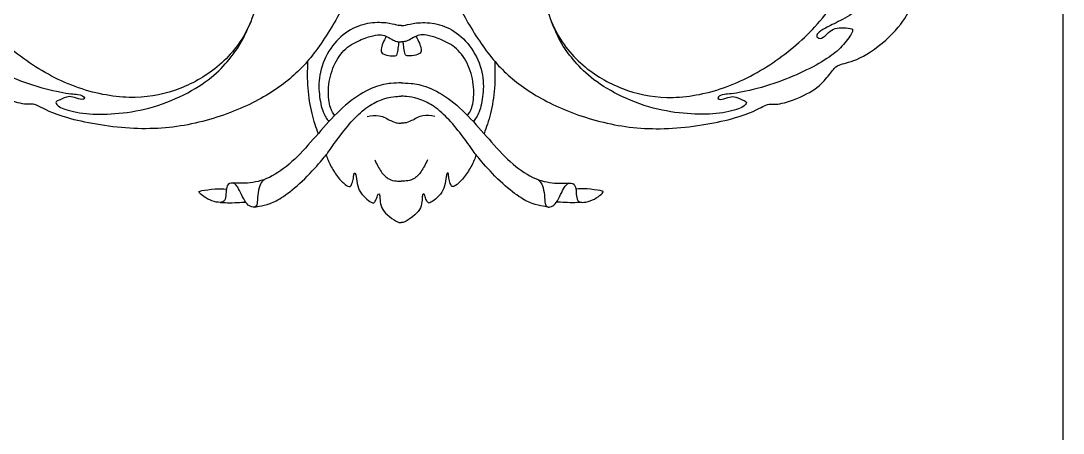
# Model space of a CAD drawing. Extents: x 0 to 176, y -12 to 176.
# Drawn here: x 86 to 176.5, y 82.8 to 118.5 of the extents above; entities that cross this region are included whole.
import ezdxf

# ---------------------------------------------------------------- set-up
doc = ezdxf.new("R2010")
doc.units = 0
doc.header["$MEASUREMENT"] = 0
doc.layers.add('LAYER_1', color=7, linetype='CONTINUOUS')

msp = doc.modelspace()

# ---------------------------------------------------------------- linework, layer by layer
at = {"layer": 'LAYER_1'}
msp.add_lwpolyline([(0, 0), (176.477, 0), (176.477, 176.477), (0, 176.477), (0, 0)], close=True, dxfattribs=at)
for points, knots in [([(119.0135, 146.0365), (118.6638, 146.0365), (118.314, 146.0365), (117.6904, 145.9513), (117.6904, 145.9513), (117.0666, 145.866), (116.1688, 145.6956), (115.2256, 145.3604), (115.2256, 145.3604), (114.2823, 145.0251), (113.2936, 144.5249), (112.3789, 143.917), (112.3789, 143.917), (111.4641, 143.3091), (110.623, 142.5931), (109.9128, 141.7181), (109.9128, 141.7181), (109.2025, 140.843), (108.623, 139.8089), (108.1968, 138.5702), (108.1968, 138.5702), (107.7707, 137.3315), (107.4978, 135.8881), (107.3785, 134.7347), (107.3785, 134.7347), (107.2592, 133.5814), (107.2934, 132.7175), (107.248, 132.0642), (107.248, 132.0642), (107.2025, 131.4108), (107.0774, 130.9674), (107.066, 130.4107), (107.066, 130.4107), (107.0546, 129.8539), (107.157, 129.1833), (107.2648, 128.5527), (107.2648, 128.5527), (107.3728, 127.922), (107.4865, 127.3309), (107.4695, 126.2969), (107.4695, 126.2969), (107.4525, 125.2627), (107.3047, 123.7853), (107.015, 122.2285), (107.015, 122.2285), (106.7252, 120.6715), (106.2932, 119.0351), (105.5944, 117.6771), (105.5944, 117.6771), (104.8955, 116.3191), (103.9295, 115.2394), (102.8499, 114.3929), (102.8499, 114.3929), (101.7704, 113.5463), (100.5771, 112.9324), (99.3499, 112.5121), (99.3499, 112.5121), (98.1225, 112.0917), (96.8609, 111.8642), (95.4064, 111.9041), (95.4064, 111.9041), (93.9518, 111.9439), (92.3039, 112.2507), (90.7186, 112.8359), (90.7186, 112.8359), (89.1333, 113.4212), (87.6105, 114.2849), (86.2242, 115.2792), (86.2242, 115.2792), (84.8377, 116.2736), (83.5876, 117.3988), (82.4399, 118.7851), (82.4399, 118.7851), (81.2921, 120.1716), (80.2465, 121.8193), (79.4226, 123.4785), (79.4226, 123.4785), (78.5988, 125.1376), (77.9964, 126.8083), (77.5916, 127.995), (77.5916, 127.995), (77.1869, 129.1818), (76.9797, 129.8851), (76.7725, 130.5881)], [0, 0, 0, 0, 0.0454545, 0.0454545, 0.0454545, 0.0454545, 0.0909091, 0.0909091, 0.0909091, 0.0909091, 0.1363636, 0.1363636, 0.1363636, 0.1363636, 0.1818182, 0.1818182, 0.1818182, 0.1818182, 0.2272727, 0.2272727, 0.2272727, 0.2272727, 0.2727273, 0.2727273, 0.2727273, 0.2727273, 0.3181818, 0.3181818, 0.3181818, 0.3181818, 0.3636364, 0.3636364, 0.3636364, 0.3636364, 0.4090909, 0.4090909, 0.4090909, 0.4090909, 0.4545455, 0.4545455, 0.4545455, 0.4545455, 0.5, 0.5, 0.5, 0.5, 0.5454545, 0.5454545, 0.5454545, 0.5454545, 0.5909091, 0.5909091, 0.5909091, 0.5909091, 0.6363636, 0.6363636, 0.6363636, 0.6363636, 0.6818182, 0.6818182, 0.6818182, 0.6818182, 0.7272727, 0.7272727, 0.7272727, 0.7272727, 0.7727273, 0.7727273, 0.7727273, 0.7727273, 0.8181818, 0.8181818, 0.8181818, 0.8181818, 0.8636364, 0.8636364, 0.8636364, 0.8636364, 0.9090909, 0.9090909, 0.9090909, 0.9090909, 1, 1, 1, 1]), ([(119.0135, 146.0365), (119.3632, 146.0365), (119.7129, 146.0365), (120.3365, 145.9513), (120.3365, 145.9513), (120.9603, 145.866), (121.8582, 145.6956), (122.8014, 145.3604), (122.8014, 145.3604), (123.7446, 145.0251), (124.7333, 144.5249), (125.648, 143.917), (125.648, 143.917), (126.5629, 143.3091), (127.4039, 142.5931), (128.1141, 141.7181), (128.1141, 141.7181), (128.8244, 140.843), (129.404, 139.8089), (129.8301, 138.5702), (129.8301, 138.5702), (130.2562, 137.3315), (130.5291, 135.8881), (130.6484, 134.7347), (130.6484, 134.7347), (130.7678, 133.5814), (130.7335, 132.7175), (130.779, 132.0642), (130.779, 132.0642), (130.8245, 131.4108), (130.9496, 130.9674), (130.9609, 130.4107), (130.9609, 130.4107), (130.9724, 129.8539), (130.8699, 129.1833), (130.7621, 128.5527), (130.7621, 128.5527), (130.6541, 127.922), (130.5405, 127.3309), (130.5575, 126.2969), (130.5575, 126.2969), (130.5745, 125.2627), (130.7223, 123.7853), (131.0119, 122.2285), (131.0119, 122.2285), (131.3017, 120.6715), (131.7338, 119.0351), (132.4325, 117.6771), (132.4325, 117.6771), (133.1315, 116.3191), (134.0975, 115.2394), (135.177, 114.3929), (135.177, 114.3929), (136.2565, 113.5463), (137.4499, 112.9324), (138.6771, 112.5121), (138.6771, 112.5121), (139.9044, 112.0917), (141.166, 111.8642), (142.6205, 111.9041), (142.6205, 111.9041), (144.0751, 111.9439), (145.723, 112.2507), (147.3083, 112.8359), (147.3083, 112.8359), (148.8936, 113.4212), (150.4164, 114.2849), (151.8027, 115.2792), (151.8027, 115.2792), (153.1892, 116.2736), (154.4393, 117.3988), (155.587, 118.7851), (155.587, 118.7851), (156.7349, 120.1716), (157.7804, 121.8193), (158.6043, 123.4785), (158.6043, 123.4785), (159.4282, 125.1376), (160.0306, 126.8083), (160.4206, 128.013), (160.4206, 128.013), (160.8108, 129.2176), (160.9887, 129.9567), (161.1667, 130.6956)], [0, 0, 0, 0, 0.0454545, 0.0454545, 0.0454545, 0.0454545, 0.0909091, 0.0909091, 0.0909091, 0.0909091, 0.1363636, 0.1363636, 0.1363636, 0.1363636, 0.1818182, 0.1818182, 0.1818182, 0.1818182, 0.2272727, 0.2272727, 0.2272727, 0.2272727, 0.2727273, 0.2727273, 0.2727273, 0.2727273, 0.3181818, 0.3181818, 0.3181818, 0.3181818, 0.3636364, 0.3636364, 0.3636364, 0.3636364, 0.4090909, 0.4090909, 0.4090909, 0.4090909, 0.4545455, 0.4545455, 0.4545455, 0.4545455, 0.5, 0.5, 0.5, 0.5, 0.5454545, 0.5454545, 0.5454545, 0.5454545, 0.5909091, 0.5909091, 0.5909091, 0.5909091, 0.6363636, 0.6363636, 0.6363636, 0.6363636, 0.6818182, 0.6818182, 0.6818182, 0.6818182, 0.7272727, 0.7272727, 0.7272727, 0.7272727, 0.7727273, 0.7727273, 0.7727273, 0.7727273, 0.8181818, 0.8181818, 0.8181818, 0.8181818, 0.8636364, 0.8636364, 0.8636364, 0.8636364, 0.9090909, 0.9090909, 0.9090909, 0.9090909, 1, 1, 1, 1]), ([(75.9741, 129.828), (76.1249, 129.2344), (76.2757, 128.6405), (76.4959, 127.963), (76.4959, 127.963), (76.7162, 127.2854), (77.006, 126.5241), (77.2673, 125.9416), (77.2673, 125.9416), (77.5288, 125.3592), (77.7617, 124.9558), (77.8299, 124.6603), (77.8299, 124.6603), (77.8982, 124.3648), (77.8017, 124.1772), (77.6568, 124.2966), (77.6568, 124.2966), (77.512, 124.4159), (77.3187, 124.8421), (77.0574, 125.1688), (77.0574, 125.1688), (76.796, 125.4955), (76.4662, 125.7228), (76.1594, 125.8648), (76.1594, 125.8648), (75.8525, 126.007), (75.5684, 126.0638), (75.4235, 126.0496), (75.4235, 126.0496), (75.2786, 126.0354), (75.2729, 125.9501), (75.3779, 125.598), (75.3779, 125.598), (75.4831, 125.2457), (75.6992, 124.6262), (75.9973, 123.9927), (75.9973, 123.9927), (76.2956, 123.3591), (76.6765, 122.7113), (77.2361, 121.9499), (77.2361, 121.9499), (77.7957, 121.1885), (78.5346, 120.3134), (79.1794, 119.7225), (79.1794, 119.7225), (79.8243, 119.1316), (80.3755, 118.8248), (80.8811, 118.5663), (80.8811, 118.5663), (81.3869, 118.3078), (81.8472, 118.0974), (82.1766, 117.9186), (82.1766, 117.9186), (82.5062, 117.7396), (82.7052, 117.5917), (82.8216, 117.4668), (82.8216, 117.4668), (82.938, 117.3418), (82.9723, 117.2394), (82.9155, 117.1485), (82.9155, 117.1485), (82.8587, 117.0577), (82.7107, 116.9781), (82.5204, 117.0519), (82.5204, 117.0519), (82.3301, 117.1258), (82.0971, 117.3531), (81.904, 117.5265), (81.904, 117.5265), (81.7108, 117.6998), (81.5572, 117.8191), (81.3442, 117.8787), (81.3442, 117.8787), (81.1312, 117.9384), (80.8583, 117.9384), (80.5914, 117.9299), (80.5914, 117.9299), (80.3244, 117.9214), (80.0629, 117.9043), (79.9266, 117.8532), (79.9266, 117.8532), (79.7903, 117.8021), (79.7788, 117.7166), (79.9293, 117.4468), (79.9293, 117.4468), (80.0799, 117.177), (80.3925, 116.7223), (80.7505, 116.3331), (80.7505, 116.3331), (81.1084, 115.944), (81.5119, 115.6199), (82.0658, 115.2621), (82.0658, 115.2621), (82.6199, 114.9042), (83.3245, 114.5119), (84.1029, 114.1398), (84.1029, 114.1398), (84.8813, 113.7677), (85.7338, 113.4154), (86.6712, 113.1029), (86.6712, 113.1029), (87.6087, 112.7904), (88.6316, 112.5175), (89.3872, 112.3699), (89.3872, 112.3699), (90.1429, 112.2222), (90.6318, 112.1994), (90.9442, 112.1512), (90.9442, 112.1512), (91.2567, 112.1029), (91.3932, 112.0289), (91.4642, 111.9607), (91.4642, 111.9607), (91.5352, 111.8926), (91.5408, 111.8301), (91.4926, 111.7847), (91.4926, 111.7847), (91.4443, 111.7392), (91.3419, 111.7106), (91.1574, 111.7447), (91.1574, 111.7447), (90.9727, 111.7788), (90.7055, 111.8756), (90.5066, 111.9266), (90.5066, 111.9266), (90.3078, 111.9778), (90.177, 111.9836), (89.9584, 111.9182), (89.9584, 111.9182), (89.7396, 111.8529), (89.4326, 111.7164), (89.251, 111.6256), (89.251, 111.6256), (89.0692, 111.5346), (89.0122, 111.4891), (89.0662, 111.3755), (89.0662, 111.3755), (89.1202, 111.2618), (89.2851, 111.08), (89.7282, 110.9097), (89.7282, 110.9097), (90.1714, 110.7392), (90.8931, 110.5799), (91.6658, 110.5004), (91.6658, 110.5004), (92.4385, 110.4209), (93.2624, 110.4209), (94.1772, 110.4919), (94.1772, 110.4919), (95.092, 110.5629), (96.0979, 110.7051), (97.1291, 110.9806), (97.1291, 110.9806), (98.1604, 111.2562), (99.2174, 111.6653), (100.1463, 112.1284), (100.1463, 112.1284), (101.0754, 112.5915), (101.8767, 113.1086), (102.5215, 113.6285), (102.5215, 113.6285), (103.1664, 114.1484), (103.6551, 114.6712), (104.0811, 115.1853), (104.0811, 115.1853), (104.5072, 115.6996), (104.871, 116.2054), (105.1738, 116.7513), (105.1738, 116.7513), (105.4766, 117.2972), (105.7187, 117.8835), (105.9608, 118.4697)], [0, 0, 0, 0, 0.0227273, 0.0227273, 0.0227273, 0.0227273, 0.0454545, 0.0454545, 0.0454545, 0.0454545, 0.0681818, 0.0681818, 0.0681818, 0.0681818, 0.0909091, 0.0909091, 0.0909091, 0.0909091, 0.1136364, 0.1136364, 0.1136364, 0.1136364, 0.1363636, 0.1363636, 0.1363636, 0.1363636, 0.1590909, 0.1590909, 0.1590909, 0.1590909, 0.1818182, 0.1818182, 0.1818182, 0.1818182, 0.2045455, 0.2045455, 0.2045455, 0.2045455, 0.2272727, 0.2272727, 0.2272727, 0.2272727, 0.25, 0.25, 0.25, 0.25, 0.2727273, 0.2727273, 0.2727273, 0.2727273, 0.2954545, 0.2954545, 0.2954545, 0.2954545, 0.3181818, 0.3181818, 0.3181818, 0.3181818, 0.3409091, 0.3409091, 0.3409091, 0.3409091, 0.3636364, 0.3636364, 0.3636364, 0.3636364, 0.3863636, 0.3863636, 0.3863636, 0.3863636, 0.4090909, 0.4090909, 0.4090909, 0.4090909, 0.4318182, 0.4318182, 0.4318182, 0.4318182, 0.4545455, 0.4545455, 0.4545455, 0.4545455, 0.4772727, 0.4772727, 0.4772727, 0.4772727, 0.5, 0.5, 0.5, 0.5, 0.5227273, 0.5227273, 0.5227273, 0.5227273, 0.5454545, 0.5454545, 0.5454545, 0.5454545, 0.5681818, 0.5681818, 0.5681818, 0.5681818, 0.5909091, 0.5909091, 0.5909091, 0.5909091, 0.6136364, 0.6136364, 0.6136364, 0.6136364, 0.6363636, 0.6363636, 0.6363636, 0.6363636, 0.6590909, 0.6590909, 0.6590909, 0.6590909, 0.6818182, 0.6818182, 0.6818182, 0.6818182, 0.7045455, 0.7045455, 0.7045455, 0.7045455, 0.7272727, 0.7272727, 0.7272727, 0.7272727, 0.75, 0.75, 0.75, 0.75, 0.7727273, 0.7727273, 0.7727273, 0.7727273, 0.7954545, 0.7954545, 0.7954545, 0.7954545, 0.8181818, 0.8181818, 0.8181818, 0.8181818, 0.8409091, 0.8409091, 0.8409091, 0.8409091, 0.8636364, 0.8636364, 0.8636364, 0.8636364, 0.8863636, 0.8863636, 0.8863636, 0.8863636, 0.9090909, 0.9090909, 0.9090909, 0.9090909, 0.9318182, 0.9318182, 0.9318182, 0.9318182, 0.9545455, 0.9545455, 0.9545455, 0.9545455, 1, 1, 1, 1]), ([(162.0528, 129.828), (161.902, 129.2344), (161.7513, 128.6405), (161.5311, 127.963), (161.5311, 127.963), (161.3107, 127.2854), (161.0209, 126.5241), (160.7596, 125.9416), (160.7596, 125.9416), (160.4982, 125.3592), (160.2652, 124.9558), (160.197, 124.6603), (160.197, 124.6603), (160.1288, 124.3648), (160.2253, 124.1772), (160.3701, 124.2966), (160.3701, 124.2966), (160.5149, 124.4159), (160.7082, 124.8421), (160.9695, 125.1688), (160.9695, 125.1688), (161.231, 125.4955), (161.5607, 125.7228), (161.8675, 125.8648), (161.8675, 125.8648), (162.1744, 126.007), (162.4586, 126.0638), (162.6034, 126.0496), (162.6034, 126.0496), (162.7483, 126.0354), (162.754, 125.9501), (162.649, 125.598), (162.649, 125.598), (162.5439, 125.2457), (162.3278, 124.6262), (162.0296, 123.9927), (162.0296, 123.9927), (161.7313, 123.3591), (161.3504, 122.7113), (160.7908, 121.9499), (160.7908, 121.9499), (160.2312, 121.1885), (159.4923, 120.3134), (158.8476, 119.7225), (158.8476, 119.7225), (158.2026, 119.1316), (157.6514, 118.8248), (157.1458, 118.5663), (157.1458, 118.5663), (156.64, 118.3078), (156.1798, 118.0974), (155.8503, 117.9186), (155.8503, 117.9186), (155.5207, 117.7396), (155.3217, 117.5917), (155.2054, 117.4668), (155.2054, 117.4668), (155.0889, 117.3418), (155.0546, 117.2394), (155.1114, 117.1485), (155.1114, 117.1485), (155.1683, 117.0577), (155.3162, 116.9781), (155.5065, 117.0519), (155.5065, 117.0519), (155.6968, 117.1258), (155.9298, 117.3531), (156.1229, 117.5265), (156.1229, 117.5265), (156.3161, 117.6998), (156.4697, 117.8191), (156.6827, 117.8787), (156.6827, 117.8787), (156.8957, 117.9384), (157.1686, 117.9384), (157.4356, 117.9299), (157.4356, 117.9299), (157.7026, 117.9214), (157.964, 117.9043), (158.1003, 117.8532), (158.1003, 117.8532), (158.2367, 117.8021), (158.2481, 117.7166), (158.0976, 117.4468), (158.0976, 117.4468), (157.947, 117.177), (157.6344, 116.7223), (157.2764, 116.3331), (157.2764, 116.3331), (156.9185, 115.944), (156.5151, 115.6199), (155.9611, 115.2621), (155.9611, 115.2621), (155.407, 114.9042), (154.7025, 114.5119), (153.9241, 114.1398), (153.9241, 114.1398), (153.1457, 113.7677), (152.2932, 113.4154), (151.3557, 113.1029), (151.3557, 113.1029), (150.4182, 112.7904), (149.3954, 112.5175), (148.6398, 112.3699), (148.6398, 112.3699), (147.884, 112.2222), (147.3952, 112.1994), (147.0827, 112.1512), (147.0827, 112.1512), (146.7702, 112.1029), (146.6338, 112.0289), (146.5628, 111.9607), (146.5628, 111.9607), (146.4918, 111.8926), (146.4861, 111.8301), (146.5343, 111.7847), (146.5343, 111.7847), (146.5826, 111.7392), (146.6851, 111.7106), (146.8696, 111.7447), (146.8696, 111.7447), (147.0542, 111.7788), (147.3215, 111.8756), (147.5203, 111.9266), (147.5203, 111.9266), (147.7191, 111.9778), (147.8499, 111.9836), (148.0686, 111.9182), (148.0686, 111.9182), (148.2874, 111.8529), (148.5943, 111.7164), (148.776, 111.6256), (148.776, 111.6256), (148.9578, 111.5346), (149.0147, 111.4891), (148.9607, 111.3755), (148.9607, 111.3755), (148.9068, 111.2618), (148.7418, 111.08), (148.2987, 110.9097), (148.2987, 110.9097), (147.8556, 110.7392), (147.1339, 110.5799), (146.3611, 110.5004), (146.3611, 110.5004), (145.5884, 110.4209), (144.7645, 110.4209), (143.8498, 110.4919), (143.8498, 110.4919), (142.9349, 110.5629), (141.9291, 110.7051), (140.8979, 110.9806), (140.8979, 110.9806), (139.8665, 111.2562), (138.8095, 111.6653), (137.8806, 112.1284), (137.8806, 112.1284), (136.9516, 112.5915), (136.1502, 113.1086), (135.5055, 113.6285), (135.5055, 113.6285), (134.8605, 114.1484), (134.3718, 114.6712), (133.9458, 115.1853), (133.9458, 115.1853), (133.5197, 115.6996), (133.1559, 116.2054), (132.8531, 116.7513), (132.8531, 116.7513), (132.5503, 117.2972), (132.3082, 117.8835), (132.0661, 118.4697)], [0, 0, 0, 0, 0.0227273, 0.0227273, 0.0227273, 0.0227273, 0.0454545, 0.0454545, 0.0454545, 0.0454545, 0.0681818, 0.0681818, 0.0681818, 0.0681818, 0.0909091, 0.0909091, 0.0909091, 0.0909091, 0.1136364, 0.1136364, 0.1136364, 0.1136364, 0.1363636, 0.1363636, 0.1363636, 0.1363636, 0.1590909, 0.1590909, 0.1590909, 0.1590909, 0.1818182, 0.1818182, 0.1818182, 0.1818182, 0.2045455, 0.2045455, 0.2045455, 0.2045455, 0.2272727, 0.2272727, 0.2272727, 0.2272727, 0.25, 0.25, 0.25, 0.25, 0.2727273, 0.2727273, 0.2727273, 0.2727273, 0.2954545, 0.2954545, 0.2954545, 0.2954545, 0.3181818, 0.3181818, 0.3181818, 0.3181818, 0.3409091, 0.3409091, 0.3409091, 0.3409091, 0.3636364, 0.3636364, 0.3636364, 0.3636364, 0.3863636, 0.3863636, 0.3863636, 0.3863636, 0.4090909, 0.4090909, 0.4090909, 0.4090909, 0.4318182, 0.4318182, 0.4318182, 0.4318182, 0.4545455, 0.4545455, 0.4545455, 0.4545455, 0.4772727, 0.4772727, 0.4772727, 0.4772727, 0.5, 0.5, 0.5, 0.5, 0.5227273, 0.5227273, 0.5227273, 0.5227273, 0.5454545, 0.5454545, 0.5454545, 0.5454545, 0.5681818, 0.5681818, 0.5681818, 0.5681818, 0.5909091, 0.5909091, 0.5909091, 0.5909091, 0.6136364, 0.6136364, 0.6136364, 0.6136364, 0.6363636, 0.6363636, 0.6363636, 0.6363636, 0.6590909, 0.6590909, 0.6590909, 0.6590909, 0.6818182, 0.6818182, 0.6818182, 0.6818182, 0.7045455, 0.7045455, 0.7045455, 0.7045455, 0.7272727, 0.7272727, 0.7272727, 0.7272727, 0.75, 0.75, 0.75, 0.75, 0.7727273, 0.7727273, 0.7727273, 0.7727273, 0.7954545, 0.7954545, 0.7954545, 0.7954545, 0.8181818, 0.8181818, 0.8181818, 0.8181818, 0.8409091, 0.8409091, 0.8409091, 0.8409091, 0.8636364, 0.8636364, 0.8636364, 0.8636364, 0.8863636, 0.8863636, 0.8863636, 0.8863636, 0.9090909, 0.9090909, 0.9090909, 0.9090909, 0.9318182, 0.9318182, 0.9318182, 0.9318182, 0.9545455, 0.9545455, 0.9545455, 0.9545455, 1, 1, 1, 1]), ([(115.0265, 122.1461), (114.74, 121.414), (114.4535, 120.6817), (113.9125, 119.6452), (113.9125, 119.6452), (113.3716, 118.6086), (112.5761, 117.2676), (111.775, 116.1596), (111.775, 116.1596), (110.9738, 115.0516), (110.1669, 114.1765), (109.1725, 113.3698), (109.1725, 113.3698), (108.1782, 112.5629), (106.9962, 111.824), (105.5814, 111.1707), (105.5814, 111.1707), (104.1666, 110.5173), (102.5188, 109.949), (100.8198, 109.5968), (100.8198, 109.5968), (99.1209, 109.2445), (97.3708, 109.1081), (95.456, 109.2274), (95.456, 109.2274), (93.5411, 109.3467), (91.4613, 109.7218), (90.075, 110.1138), (90.075, 110.1138), (88.6885, 110.5059), (87.9953, 110.915), (87.609, 111.1195), (87.609, 111.1195), (87.2225, 111.3241), (87.1429, 111.3241), (86.9271, 111.3127), (86.9271, 111.3127), (86.7111, 111.3014), (86.3588, 111.2786), (85.7339, 111.4434), (85.7339, 111.4434), (85.1088, 111.6082), (84.211, 111.9605), (83.5576, 112.3355), (83.5576, 112.3355), (82.9041, 112.7104), (82.495, 113.1083), (82.1712, 113.4776), (82.1712, 113.4776), (81.8473, 113.8469), (81.6087, 114.1879), (81.4155, 114.4037), (81.4155, 114.4037), (81.2223, 114.6196), (81.0744, 114.7107), (80.6938, 114.8129), (80.6938, 114.8129), (80.3132, 114.9152), (79.6993, 115.0289), (78.8925, 115.472), (78.8925, 115.472), (78.0857, 115.9153), (77.0856, 116.688), (76.3584, 117.4323), (76.3584, 117.4323), (75.6311, 118.1766), (75.1764, 118.8927), (74.9379, 119.4211), (74.9379, 119.4211), (74.6993, 119.9495), (74.6764, 120.2905), (74.8866, 120.5518), (74.8866, 120.5518), (75.0969, 120.8133), (75.5402, 120.9951), (76.1325, 121.0123), (76.1325, 121.0123), (76.7248, 121.0297), (77.4664, 120.8823), (78.2079, 120.7352)], [0, 0, 0, 0, 0.047619, 0.047619, 0.047619, 0.047619, 0.0952381, 0.0952381, 0.0952381, 0.0952381, 0.1428571, 0.1428571, 0.1428571, 0.1428571, 0.1904762, 0.1904762, 0.1904762, 0.1904762, 0.2380952, 0.2380952, 0.2380952, 0.2380952, 0.2857143, 0.2857143, 0.2857143, 0.2857143, 0.3333333, 0.3333333, 0.3333333, 0.3333333, 0.3809524, 0.3809524, 0.3809524, 0.3809524, 0.4285714, 0.4285714, 0.4285714, 0.4285714, 0.4761905, 0.4761905, 0.4761905, 0.4761905, 0.5238095, 0.5238095, 0.5238095, 0.5238095, 0.5714286, 0.5714286, 0.5714286, 0.5714286, 0.6190476, 0.6190476, 0.6190476, 0.6190476, 0.6666667, 0.6666667, 0.6666667, 0.6666667, 0.7142857, 0.7142857, 0.7142857, 0.7142857, 0.7619048, 0.7619048, 0.7619048, 0.7619048, 0.8095238, 0.8095238, 0.8095238, 0.8095238, 0.8571429, 0.8571429, 0.8571429, 0.8571429, 0.9047619, 0.9047619, 0.9047619, 0.9047619, 1, 1, 1, 1]), ([(123.0005, 122.1461), (123.2869, 121.414), (123.5735, 120.6817), (124.1144, 119.6452), (124.1144, 119.6452), (124.6553, 118.6086), (125.4509, 117.2676), (126.252, 116.1596), (126.252, 116.1596), (127.0532, 115.0516), (127.86, 114.1765), (128.8544, 113.3698), (128.8544, 113.3698), (129.8488, 112.5629), (131.0308, 111.824), (132.4456, 111.1707), (132.4456, 111.1707), (133.8604, 110.5173), (135.5082, 109.949), (137.2071, 109.5968), (137.2071, 109.5968), (138.906, 109.2445), (140.6561, 109.1081), (142.5709, 109.2274), (142.5709, 109.2274), (144.4858, 109.3467), (146.5656, 109.7218), (147.9519, 110.1138), (147.9519, 110.1138), (149.3384, 110.5059), (150.0316, 110.915), (150.418, 111.1195), (150.418, 111.1195), (150.8044, 111.3241), (150.884, 111.3241), (151.0998, 111.3127), (151.0998, 111.3127), (151.3158, 111.3014), (151.6681, 111.2786), (152.293, 111.4434), (152.293, 111.4434), (152.9181, 111.6082), (153.816, 111.9605), (154.4694, 112.3355), (154.4694, 112.3355), (155.1228, 112.7104), (155.5319, 113.1083), (155.8557, 113.4776), (155.8557, 113.4776), (156.1796, 113.8469), (156.4183, 114.1879), (156.6114, 114.4037), (156.6114, 114.4037), (156.8046, 114.6196), (156.9525, 114.7107), (157.3331, 114.8129), (157.3331, 114.8129), (157.7138, 114.9152), (158.3276, 115.0289), (159.1344, 115.472), (159.1344, 115.472), (159.9413, 115.9153), (160.9413, 116.688), (161.6686, 117.4323), (161.6686, 117.4323), (162.3958, 118.1766), (162.8505, 118.8927), (163.089, 119.4211), (163.089, 119.4211), (163.3277, 119.9495), (163.3505, 120.2905), (163.1403, 120.5518), (163.1403, 120.5518), (162.93, 120.8133), (162.4868, 120.9951), (161.8944, 121.0123), (161.8944, 121.0123), (161.3021, 121.0297), (160.5605, 120.8823), (159.819, 120.7352)], [0, 0, 0, 0, 0.047619, 0.047619, 0.047619, 0.047619, 0.0952381, 0.0952381, 0.0952381, 0.0952381, 0.1428571, 0.1428571, 0.1428571, 0.1428571, 0.1904762, 0.1904762, 0.1904762, 0.1904762, 0.2380952, 0.2380952, 0.2380952, 0.2380952, 0.2857143, 0.2857143, 0.2857143, 0.2857143, 0.3333333, 0.3333333, 0.3333333, 0.3333333, 0.3809524, 0.3809524, 0.3809524, 0.3809524, 0.4285714, 0.4285714, 0.4285714, 0.4285714, 0.4761905, 0.4761905, 0.4761905, 0.4761905, 0.5238095, 0.5238095, 0.5238095, 0.5238095, 0.5714286, 0.5714286, 0.5714286, 0.5714286, 0.6190476, 0.6190476, 0.6190476, 0.6190476, 0.6666667, 0.6666667, 0.6666667, 0.6666667, 0.7142857, 0.7142857, 0.7142857, 0.7142857, 0.7619048, 0.7619048, 0.7619048, 0.7619048, 0.8095238, 0.8095238, 0.8095238, 0.8095238, 0.8571429, 0.8571429, 0.8571429, 0.8571429, 0.9047619, 0.9047619, 0.9047619, 0.9047619, 1, 1, 1, 1]), ([(119.0135, 118.1318), (118.9251, 118.1318), (118.8367, 118.1318), (118.6335, 118.1772), (118.6335, 118.1772), (118.4301, 118.2227), (118.1117, 118.3137), (117.6743, 118.3591), (117.6743, 118.3591), (117.2368, 118.4046), (116.6798, 118.4046), (116.1088, 118.2996), (116.1088, 118.2996), (115.5378, 118.1944), (114.9525, 117.984), (114.3986, 117.6262), (114.3986, 117.6262), (113.8445, 117.2682), (113.3217, 116.7624), (112.9013, 116.1431), (112.9013, 116.1431), (112.4808, 115.5238), (112.1626, 114.7906), (112.0064, 114.1004), (112.0064, 114.1004), (111.8501, 113.41), (111.8558, 112.7622), (111.9154, 112.1713), (111.9154, 112.1713), (111.9751, 111.5804), (112.0887, 111.0461), (112.2359, 110.6605), (112.2359, 110.6605), (112.383, 110.2748), (112.564, 110.0373), (112.7446, 109.8001)], [0, 0, 0, 0, 0.1, 0.1, 0.1, 0.1, 0.2, 0.2, 0.2, 0.2, 0.3, 0.3, 0.3, 0.3, 0.4, 0.4, 0.4, 0.4, 0.5, 0.5, 0.5, 0.5, 0.6, 0.6, 0.6, 0.6, 0.7, 0.7, 0.7, 0.7, 0.8, 0.8, 0.8, 0.8, 1, 1, 1, 1]), ([(119.0135, 118.1318), (119.1019, 118.1318), (119.1903, 118.1318), (119.3935, 118.1772), (119.3935, 118.1772), (119.5968, 118.2227), (119.9152, 118.3137), (120.3526, 118.3591), (120.3526, 118.3591), (120.7901, 118.4046), (121.3471, 118.4046), (121.9181, 118.2996), (121.9181, 118.2996), (122.4892, 118.1944), (123.0744, 117.984), (123.6284, 117.6262), (123.6284, 117.6262), (124.1824, 117.2682), (124.7052, 116.7624), (125.1256, 116.1431), (125.1256, 116.1431), (125.5461, 115.5238), (125.8644, 114.7906), (126.0205, 114.1004), (126.0205, 114.1004), (126.1768, 113.41), (126.1712, 112.7622), (126.1115, 112.1713), (126.1115, 112.1713), (126.0518, 111.5804), (125.9382, 111.0461), (125.791, 110.6605), (125.791, 110.6605), (125.6439, 110.2748), (125.463, 110.0373), (125.2823, 109.8001)], [0, 0, 0, 0, 0.1, 0.1, 0.1, 0.1, 0.2, 0.2, 0.2, 0.2, 0.3, 0.3, 0.3, 0.3, 0.4, 0.4, 0.4, 0.4, 0.5, 0.5, 0.5, 0.5, 0.6, 0.6, 0.6, 0.6, 0.7, 0.7, 0.7, 0.7, 0.8, 0.8, 0.8, 0.8, 1, 1, 1, 1]), ([(113.2505, 110.3331), (113.1171, 110.5007), (112.9835, 110.6683), (112.8742, 111.0334), (112.8742, 111.0334), (112.765, 111.3984), (112.6797, 111.9611), (112.7052, 112.5691), (112.7052, 112.5691), (112.7308, 113.177), (112.8673, 113.8304), (113.0973, 114.427), (113.0973, 114.427), (113.3274, 115.0236), (113.6515, 115.5635), (114.0548, 115.9668), (114.0548, 115.9668), (114.4582, 116.3702), (114.9412, 116.6375), (115.3928, 116.8391), (115.3928, 116.8391), (115.8446, 117.0408), (116.2651, 117.1773), (116.5805, 117.2539), (116.5805, 117.2539), (116.8958, 117.3306), (117.1062, 117.3477), (117.2935, 117.3279), (117.2935, 117.3279), (117.481, 117.3079), (117.6459, 117.2511), (117.8163, 117.1631), (117.8163, 117.1631), (117.9868, 117.075), (118.1629, 116.9556), (118.3191, 116.8761), (118.3191, 116.8761), (118.4754, 116.7966), (118.612, 116.7567), (118.7243, 116.7368), (118.7243, 116.7368), (118.8367, 116.717), (118.9251, 116.717), (119.0135, 116.717)], [0, 0, 0, 0, 0.0833333, 0.0833333, 0.0833333, 0.0833333, 0.1666667, 0.1666667, 0.1666667, 0.1666667, 0.25, 0.25, 0.25, 0.25, 0.3333333, 0.3333333, 0.3333333, 0.3333333, 0.4166667, 0.4166667, 0.4166667, 0.4166667, 0.5, 0.5, 0.5, 0.5, 0.5833333, 0.5833333, 0.5833333, 0.5833333, 0.6666667, 0.6666667, 0.6666667, 0.6666667, 0.75, 0.75, 0.75, 0.75, 0.8333333, 0.8333333, 0.8333333, 0.8333333, 1, 1, 1, 1]), ([(117.7287, 117.2057), (117.6182, 117.0073), (117.5077, 116.8089), (117.4284, 116.616), (117.4284, 116.616), (117.3491, 116.423), (117.3006, 116.2353), (117.2787, 116.0912), (117.2787, 116.0912), (117.2567, 115.947), (117.2609, 115.8461), (117.3696, 115.7524), (117.3696, 115.7524), (117.4782, 115.6586), (117.6914, 115.5719), (117.9115, 115.5293), (117.9115, 115.5293), (118.1317, 115.4867), (118.359, 115.4881), (118.4911, 115.5187), (118.4911, 115.5187), (118.6232, 115.5492), (118.6603, 115.6089), (118.6957, 115.7573), (118.6957, 115.7573), (118.7311, 115.9057), (118.7654, 116.1431), (118.788, 116.3187), (118.788, 116.3187), (118.8107, 116.4943), (118.8221, 116.6085), (118.8333, 116.7225)], [0, 0, 0, 0, 0.1111111, 0.1111111, 0.1111111, 0.1111111, 0.2222222, 0.2222222, 0.2222222, 0.2222222, 0.3333333, 0.3333333, 0.3333333, 0.3333333, 0.4444444, 0.4444444, 0.4444444, 0.4444444, 0.5555556, 0.5555556, 0.5555556, 0.5555556, 0.6666667, 0.6666667, 0.6666667, 0.6666667, 0.7777778, 0.7777778, 0.7777778, 0.7777778, 1, 1, 1, 1]), ([(124.7764, 110.3331), (124.9098, 110.5007), (125.0434, 110.6683), (125.1527, 111.0334), (125.1527, 111.0334), (125.262, 111.3984), (125.3473, 111.9611), (125.3218, 112.5691), (125.3218, 112.5691), (125.2961, 113.177), (125.1597, 113.8304), (124.9297, 114.427), (124.9297, 114.427), (124.6995, 115.0236), (124.3755, 115.5635), (123.9721, 115.9668), (123.9721, 115.9668), (123.5687, 116.3702), (123.0858, 116.6375), (122.6341, 116.8391), (122.6341, 116.8391), (122.1824, 117.0408), (121.7618, 117.1773), (121.4465, 117.2539), (121.4465, 117.2539), (121.1312, 117.3306), (120.9208, 117.3477), (120.7334, 117.3279), (120.7334, 117.3279), (120.5459, 117.3079), (120.381, 117.2511), (120.2106, 117.1631), (120.2106, 117.1631), (120.0402, 117.075), (119.864, 116.9556), (119.7079, 116.8761), (119.7079, 116.8761), (119.5516, 116.7966), (119.415, 116.7567), (119.3026, 116.7368), (119.3026, 116.7368), (119.1903, 116.717), (119.1019, 116.717), (119.0135, 116.717)], [0, 0, 0, 0, 0.0833333, 0.0833333, 0.0833333, 0.0833333, 0.1666667, 0.1666667, 0.1666667, 0.1666667, 0.25, 0.25, 0.25, 0.25, 0.3333333, 0.3333333, 0.3333333, 0.3333333, 0.4166667, 0.4166667, 0.4166667, 0.4166667, 0.5, 0.5, 0.5, 0.5, 0.5833333, 0.5833333, 0.5833333, 0.5833333, 0.6666667, 0.6666667, 0.6666667, 0.6666667, 0.75, 0.75, 0.75, 0.75, 0.8333333, 0.8333333, 0.8333333, 0.8333333, 1, 1, 1, 1]), ([(120.2983, 117.2057), (120.4087, 117.0073), (120.5193, 116.8089), (120.5985, 116.616), (120.5985, 116.616), (120.6779, 116.423), (120.7263, 116.2353), (120.7482, 116.0912), (120.7482, 116.0912), (120.7703, 115.947), (120.766, 115.8461), (120.6574, 115.7524), (120.6574, 115.7524), (120.5488, 115.6586), (120.3355, 115.5719), (120.1154, 115.5293), (120.1154, 115.5293), (119.8952, 115.4867), (119.6679, 115.4881), (119.5358, 115.5187), (119.5358, 115.5187), (119.4038, 115.5492), (119.3667, 115.6089), (119.3312, 115.7573), (119.3312, 115.7573), (119.2958, 115.9057), (119.2615, 116.1431), (119.239, 116.3187), (119.239, 116.3187), (119.2163, 116.4943), (119.2048, 116.6085), (119.1936, 116.7225)], [0, 0, 0, 0, 0.1111111, 0.1111111, 0.1111111, 0.1111111, 0.2222222, 0.2222222, 0.2222222, 0.2222222, 0.3333333, 0.3333333, 0.3333333, 0.3333333, 0.4444444, 0.4444444, 0.4444444, 0.4444444, 0.5555556, 0.5555556, 0.5555556, 0.5555556, 0.6666667, 0.6666667, 0.6666667, 0.6666667, 0.7777778, 0.7777778, 0.7777778, 0.7777778, 1, 1, 1, 1]), ([(110.8895, 115.0348), (110.8713, 114.2525), (110.8529, 113.4701), (110.9091, 112.6983), (110.9091, 112.6983), (110.9654, 111.9265), (111.0962, 111.1651), (111.2579, 110.5088), (111.2579, 110.5088), (111.4196, 109.8526), (111.6126, 109.3012), (111.8054, 108.7501)], [0, 0, 0, 0, 0.25, 0.25, 0.25, 0.25, 0.5, 0.5, 0.5, 0.5, 1, 1, 1, 1]), ([(127.1374, 115.0348), (127.1556, 114.2525), (127.174, 113.4701), (127.1178, 112.6983), (127.1178, 112.6983), (127.0615, 111.9265), (126.9308, 111.1651), (126.769, 110.5088), (126.769, 110.5088), (126.6073, 109.8526), (126.4143, 109.3012), (126.2215, 108.7501)], [0, 0, 0, 0, 0.25, 0.25, 0.25, 0.25, 0.5, 0.5, 0.5, 0.5, 1, 1, 1, 1]), ([(119.0135, 113.1525), (118.761, 113.1525), (118.5086, 113.1525), (118.1325, 113.1128), (118.1325, 113.1128), (117.7562, 113.073), (117.2562, 112.9934), (116.6567, 112.7605), (116.6567, 112.7605), (116.0573, 112.5276), (115.3584, 112.1411), (114.6851, 111.627), (114.6851, 111.627), (114.0118, 111.1128), (113.3639, 110.4706), (112.7446, 109.8001), (112.7446, 109.8001), (112.1252, 109.1297), (111.5343, 108.4307), (110.9292, 107.7574), (110.9292, 107.7574), (110.3241, 107.0841), (109.7046, 106.4363), (109.0598, 105.9136), (109.0598, 105.9136), (108.4149, 105.3909), (107.7443, 104.993), (107.0881, 104.7601), (107.0881, 104.7601), (106.4318, 104.5272), (105.7897, 104.4589), (105.3011, 104.4532), (105.3011, 104.4532), (104.8124, 104.4475), (104.4771, 104.5044), (104.2556, 104.4647), (104.2556, 104.4647), (104.034, 104.4249), (103.9259, 104.2884), (103.8748, 104.1124), (103.8748, 104.1124), (103.8237, 103.9363), (103.8293, 103.7202), (103.8123, 103.51), (103.8123, 103.51), (103.7953, 103.2998), (103.7554, 103.0952), (103.6787, 102.9674), (103.6787, 102.9674), (103.602, 102.8396), (103.4884, 102.7884), (103.2981, 102.7884), (103.2981, 102.7884), (103.1078, 102.7884), (102.8405, 102.8396), (102.5935, 102.9276), (102.5935, 102.9276), (102.3464, 103.0157), (102.1189, 103.1407), (101.923, 103.277), (101.923, 103.277), (101.727, 103.4134), (101.5622, 103.5613), (101.4968, 103.6493), (101.4968, 103.6493), (101.4314, 103.7373), (101.4657, 103.7658), (101.727, 103.814), (101.727, 103.814), (101.9883, 103.8623), (102.477, 103.9306), (102.8673, 103.956), (102.8673, 103.956), (103.2577, 103.9815), (103.5501, 103.964), (103.8422, 103.9467)], [0, 0, 0, 0, 0.05, 0.05, 0.05, 0.05, 0.1, 0.1, 0.1, 0.1, 0.15, 0.15, 0.15, 0.15, 0.2, 0.2, 0.2, 0.2, 0.25, 0.25, 0.25, 0.25, 0.3, 0.3, 0.3, 0.3, 0.35, 0.35, 0.35, 0.35, 0.4, 0.4, 0.4, 0.4, 0.45, 0.45, 0.45, 0.45, 0.5, 0.5, 0.5, 0.5, 0.55, 0.55, 0.55, 0.55, 0.6, 0.6, 0.6, 0.6, 0.65, 0.65, 0.65, 0.65, 0.7, 0.7, 0.7, 0.7, 0.75, 0.75, 0.75, 0.75, 0.8, 0.8, 0.8, 0.8, 0.85, 0.85, 0.85, 0.85, 0.9, 0.9, 0.9, 0.9, 1, 1, 1, 1]), ([(119.0135, 113.1525), (119.2659, 113.1525), (119.5183, 113.1525), (119.8944, 113.1128), (119.8944, 113.1128), (120.2707, 113.073), (120.7708, 112.9934), (121.3702, 112.7605), (121.3702, 112.7605), (121.9696, 112.5276), (122.6685, 112.1411), (123.3418, 111.627), (123.3418, 111.627), (124.0152, 111.1128), (124.6631, 110.4706), (125.2823, 109.8001), (125.2823, 109.8001), (125.9017, 109.1297), (126.4927, 108.4307), (127.0977, 107.7574), (127.0977, 107.7574), (127.7028, 107.0841), (128.3224, 106.4363), (128.9672, 105.9136), (128.9672, 105.9136), (129.6121, 105.3909), (130.2826, 104.993), (130.9389, 104.7601), (130.9389, 104.7601), (131.5951, 104.5272), (132.2372, 104.4589), (132.7258, 104.4532), (132.7258, 104.4532), (133.2146, 104.4475), (133.5498, 104.5044), (133.7713, 104.4647), (133.7713, 104.4647), (133.993, 104.4249), (134.1011, 104.2884), (134.1521, 104.1124), (134.1521, 104.1124), (134.2033, 103.9363), (134.1976, 103.7202), (134.2146, 103.51), (134.2146, 103.51), (134.2316, 103.2998), (134.2715, 103.0952), (134.3482, 102.9674), (134.3482, 102.9674), (134.4249, 102.8396), (134.5385, 102.7884), (134.7289, 102.7884), (134.7289, 102.7884), (134.9192, 102.7884), (135.1864, 102.8396), (135.4334, 102.9276), (135.4334, 102.9276), (135.6806, 103.0157), (135.908, 103.1407), (136.104, 103.277), (136.104, 103.277), (136.3, 103.4134), (136.4648, 103.5613), (136.5301, 103.6493), (136.5301, 103.6493), (136.5956, 103.7373), (136.5613, 103.7658), (136.3, 103.814), (136.3, 103.814), (136.0386, 103.8623), (135.5499, 103.9306), (135.1596, 103.956), (135.1596, 103.956), (134.7692, 103.9815), (134.4768, 103.964), (134.1847, 103.9467)], [0, 0, 0, 0, 0.05, 0.05, 0.05, 0.05, 0.1, 0.1, 0.1, 0.1, 0.15, 0.15, 0.15, 0.15, 0.2, 0.2, 0.2, 0.2, 0.25, 0.25, 0.25, 0.25, 0.3, 0.3, 0.3, 0.3, 0.35, 0.35, 0.35, 0.35, 0.4, 0.4, 0.4, 0.4, 0.45, 0.45, 0.45, 0.45, 0.5, 0.5, 0.5, 0.5, 0.55, 0.55, 0.55, 0.55, 0.6, 0.6, 0.6, 0.6, 0.65, 0.65, 0.65, 0.65, 0.7, 0.7, 0.7, 0.7, 0.75, 0.75, 0.75, 0.75, 0.8, 0.8, 0.8, 0.8, 0.85, 0.85, 0.85, 0.85, 0.9, 0.9, 0.9, 0.9, 1, 1, 1, 1]), ([(106.255, 102.3899), (106.3545, 102.4021), (106.4541, 102.4145), (106.6871, 102.4566), (106.6871, 102.4566), (106.92, 102.4988), (107.2867, 102.571), (107.6419, 102.6972), (107.6419, 102.6972), (107.997, 102.8235), (108.3408, 103.0039), (108.7976, 103.3123), (108.7976, 103.3123), (109.2545, 103.6209), (109.8247, 104.0579), (110.4192, 104.6228), (110.4192, 104.6228), (111.0138, 105.1878), (111.6334, 105.881), (112.0055, 106.31), (112.0055, 106.31), (112.3776, 106.7389), (112.5026, 106.9039), (112.7554, 107.2546), (112.7554, 107.2546), (113.0082, 107.6055), (113.3891, 108.1426), (113.7825, 108.6595), (113.7825, 108.6595), (114.176, 109.1766), (114.5823, 109.674), (115.0028, 110.1086), (115.0028, 110.1086), (115.4232, 110.5432), (115.8581, 110.9155), (116.2856, 111.1924), (116.2856, 111.1924), (116.7132, 111.4694), (117.1336, 111.6514), (117.527, 111.7706), (117.527, 111.7706), (117.9205, 111.8899), (118.2871, 111.9468), (118.5303, 111.9738), (118.5303, 111.9738), (118.7735, 112.0007), (118.8935, 111.9979), (119.0135, 111.995)], [0, 0, 0, 0, 0.0769231, 0.0769231, 0.0769231, 0.0769231, 0.1538462, 0.1538462, 0.1538462, 0.1538462, 0.2307692, 0.2307692, 0.2307692, 0.2307692, 0.3076923, 0.3076923, 0.3076923, 0.3076923, 0.3846154, 0.3846154, 0.3846154, 0.3846154, 0.4615385, 0.4615385, 0.4615385, 0.4615385, 0.5384615, 0.5384615, 0.5384615, 0.5384615, 0.6153846, 0.6153846, 0.6153846, 0.6153846, 0.6923077, 0.6923077, 0.6923077, 0.6923077, 0.7692308, 0.7692308, 0.7692308, 0.7692308, 0.8461538, 0.8461538, 0.8461538, 0.8461538, 1, 1, 1, 1]), ([(131.7719, 102.3899), (131.6724, 102.4021), (131.5728, 102.4145), (131.3399, 102.4566), (131.3399, 102.4566), (131.1069, 102.4988), (130.7402, 102.571), (130.3851, 102.6972), (130.3851, 102.6972), (130.0299, 102.8235), (129.6862, 103.0039), (129.2294, 103.3123), (129.2294, 103.3123), (128.7725, 103.6209), (128.2023, 104.0579), (127.6078, 104.6228), (127.6078, 104.6228), (127.0131, 105.1878), (126.3936, 105.881), (126.0214, 106.31), (126.0214, 106.31), (125.6493, 106.7389), (125.5243, 106.9039), (125.2715, 107.2546), (125.2715, 107.2546), (125.0187, 107.6055), (124.6378, 108.1426), (124.2444, 108.6595), (124.2444, 108.6595), (123.8509, 109.1766), (123.4446, 109.674), (123.0242, 110.1086), (123.0242, 110.1086), (122.6037, 110.5432), (122.1688, 110.9155), (121.7413, 111.1924), (121.7413, 111.1924), (121.3138, 111.4694), (120.8933, 111.6514), (120.4999, 111.7706), (120.4999, 111.7706), (120.1064, 111.8899), (119.7398, 111.9468), (119.4967, 111.9738), (119.4967, 111.9738), (119.2534, 112.0007), (119.1334, 111.9979), (119.0135, 111.995)], [0, 0, 0, 0, 0.0769231, 0.0769231, 0.0769231, 0.0769231, 0.1538462, 0.1538462, 0.1538462, 0.1538462, 0.2307692, 0.2307692, 0.2307692, 0.2307692, 0.3076923, 0.3076923, 0.3076923, 0.3076923, 0.3846154, 0.3846154, 0.3846154, 0.3846154, 0.4615385, 0.4615385, 0.4615385, 0.4615385, 0.5384615, 0.5384615, 0.5384615, 0.5384615, 0.6153846, 0.6153846, 0.6153846, 0.6153846, 0.6923077, 0.6923077, 0.6923077, 0.6923077, 0.7692308, 0.7692308, 0.7692308, 0.7692308, 0.8461538, 0.8461538, 0.8461538, 0.8461538, 1, 1, 1, 1]), ([(116.0742, 110.2378), (116.4208, 110.3117), (116.7674, 110.3856), (117.1225, 110.3118), (117.1225, 110.3118), (117.4777, 110.238), (117.8414, 110.0162), (118.1084, 109.8827), (118.1084, 109.8827), (118.3755, 109.7492), (118.546, 109.7037), (118.6806, 109.6811), (118.6806, 109.6811), (118.8154, 109.6583), (118.9145, 109.6583), (119.0135, 109.6583)], [0, 0, 0, 0, 0.2, 0.2, 0.2, 0.2, 0.4, 0.4, 0.4, 0.4, 0.6, 0.6, 0.6, 0.6, 1, 1, 1, 1]), ([(121.9527, 110.2378), (121.6061, 110.3117), (121.2595, 110.3856), (120.9044, 110.3118), (120.9044, 110.3118), (120.5493, 110.238), (120.1855, 110.0162), (119.9185, 109.8827), (119.9185, 109.8827), (119.6514, 109.7492), (119.4809, 109.7037), (119.3463, 109.6811), (119.3463, 109.6811), (119.2115, 109.6583), (119.1124, 109.6583), (119.0135, 109.6583)], [0, 0, 0, 0, 0.2, 0.2, 0.2, 0.2, 0.4, 0.4, 0.4, 0.4, 0.6, 0.6, 0.6, 0.6, 1, 1, 1, 1]), ([(112.5009, 106.9092), (112.6115, 106.6187), (112.7222, 106.3282), (112.8867, 106.0054), (112.8867, 106.0054), (113.0514, 105.6826), (113.2703, 105.3274), (113.5032, 105.0305), (113.5032, 105.0305), (113.7361, 104.7336), (113.9834, 104.495), (114.1624, 104.3515), (114.1624, 104.3515), (114.3414, 104.2081), (114.4522, 104.1597), (114.5303, 104.1639), (114.5303, 104.1639), (114.6083, 104.1683), (114.654, 104.2251), (114.7064, 104.343), (114.7064, 104.343), (114.759, 104.4609), (114.8186, 104.6399), (114.8512, 104.7904), (114.8512, 104.7904), (114.884, 104.9411), (114.8896, 105.0632), (114.8967, 105.1526), (114.8967, 105.1526), (114.9038, 105.2422), (114.9124, 105.299), (114.9436, 105.3245), (114.9436, 105.3245), (114.9749, 105.3502), (115.0289, 105.3445), (115.0714, 105.1827), (115.0714, 105.1827), (115.1141, 105.0207), (115.1454, 104.7023), (115.2007, 104.424), (115.2007, 104.424), (115.2561, 104.1455), (115.3357, 103.9069), (115.4834, 103.6811), (115.4834, 103.6811), (115.6312, 103.4552), (115.8471, 103.242), (116.0417, 103.0773), (116.0417, 103.0773), (116.2364, 102.9125), (116.4097, 102.796), (116.5162, 102.7548), (116.5162, 102.7548), (116.6227, 102.7136), (116.6627, 102.7478), (116.7208, 102.8302), (116.7208, 102.8302), (116.779, 102.9125), (116.8558, 103.0433), (116.9026, 103.1796), (116.9026, 103.1796), (116.9495, 103.316), (116.9665, 103.4581), (117.0076, 103.5177), (117.0076, 103.5177), (117.0488, 103.5774), (117.1143, 103.5546), (117.1455, 103.4595), (117.1455, 103.4595), (117.1768, 103.3643), (117.174, 103.1966), (117.1895, 102.9907), (117.1895, 102.9907), (117.2051, 102.7847), (117.2393, 102.5403), (117.3358, 102.3216), (117.3358, 102.3216), (117.4324, 102.1028), (117.5916, 101.9095), (117.8302, 101.705), (117.8302, 101.705), (118.0688, 101.5005), (118.3871, 101.2844), (118.5746, 101.1723), (118.5746, 101.1723), (118.7621, 101.0601), (118.8189, 101.0516), (118.8702, 101.0474), (118.8702, 101.0474), (118.9216, 101.0431), (118.9676, 101.0431), (119.0135, 101.0431)], [0, 0, 0, 0, 0.0416667, 0.0416667, 0.0416667, 0.0416667, 0.0833333, 0.0833333, 0.0833333, 0.0833333, 0.125, 0.125, 0.125, 0.125, 0.1666667, 0.1666667, 0.1666667, 0.1666667, 0.2083333, 0.2083333, 0.2083333, 0.2083333, 0.25, 0.25, 0.25, 0.25, 0.2916667, 0.2916667, 0.2916667, 0.2916667, 0.3333333, 0.3333333, 0.3333333, 0.3333333, 0.375, 0.375, 0.375, 0.375, 0.4166667, 0.4166667, 0.4166667, 0.4166667, 0.4583333, 0.4583333, 0.4583333, 0.4583333, 0.5, 0.5, 0.5, 0.5, 0.5416667, 0.5416667, 0.5416667, 0.5416667, 0.5833333, 0.5833333, 0.5833333, 0.5833333, 0.625, 0.625, 0.625, 0.625, 0.6666667, 0.6666667, 0.6666667, 0.6666667, 0.7083333, 0.7083333, 0.7083333, 0.7083333, 0.75, 0.75, 0.75, 0.75, 0.7916667, 0.7916667, 0.7916667, 0.7916667, 0.8333333, 0.8333333, 0.8333333, 0.8333333, 0.875, 0.875, 0.875, 0.875, 0.9166667, 0.9166667, 0.9166667, 0.9166667, 1, 1, 1, 1]), ([(125.526, 106.9092), (125.4154, 106.6187), (125.3047, 106.3282), (125.1402, 106.0054), (125.1402, 106.0054), (124.9755, 105.6826), (124.7566, 105.3274), (124.5238, 105.0305), (124.5238, 105.0305), (124.2908, 104.7336), (124.0435, 104.495), (123.8646, 104.3515), (123.8646, 104.3515), (123.6856, 104.2081), (123.5748, 104.1597), (123.4967, 104.1639), (123.4967, 104.1639), (123.4186, 104.1683), (123.373, 104.2251), (123.3205, 104.343), (123.3205, 104.343), (123.268, 104.4609), (123.2083, 104.6399), (123.1757, 104.7904), (123.1757, 104.7904), (123.143, 104.9411), (123.1373, 105.0632), (123.1302, 105.1526), (123.1302, 105.1526), (123.1231, 105.2422), (123.1145, 105.299), (123.0833, 105.3245), (123.0833, 105.3245), (123.052, 105.3502), (122.998, 105.3445), (122.9555, 105.1827), (122.9555, 105.1827), (122.9128, 105.0207), (122.8815, 104.7023), (122.8262, 104.424), (122.8262, 104.424), (122.7708, 104.1455), (122.6912, 103.9069), (122.5435, 103.6811), (122.5435, 103.6811), (122.3957, 103.4552), (122.1798, 103.242), (121.9852, 103.0773), (121.9852, 103.0773), (121.7905, 102.9125), (121.6172, 102.796), (121.5108, 102.7548), (121.5108, 102.7548), (121.4042, 102.7136), (121.3643, 102.7478), (121.3062, 102.8302), (121.3062, 102.8302), (121.2479, 102.9125), (121.1711, 103.0433), (121.1243, 103.1796), (121.1243, 103.1796), (121.0774, 103.316), (121.0604, 103.4581), (121.0193, 103.5177), (121.0193, 103.5177), (120.9781, 103.5774), (120.9126, 103.5546), (120.8815, 103.4595), (120.8815, 103.4595), (120.8501, 103.3643), (120.853, 103.1966), (120.8374, 102.9907), (120.8374, 102.9907), (120.8218, 102.7847), (120.7877, 102.5403), (120.6911, 102.3216), (120.6911, 102.3216), (120.5945, 102.1028), (120.4354, 101.9095), (120.1967, 101.705), (120.1967, 101.705), (119.9581, 101.5005), (119.6398, 101.2844), (119.4523, 101.1723), (119.4523, 101.1723), (119.2649, 101.0601), (119.208, 101.0516), (119.1568, 101.0474), (119.1568, 101.0474), (119.1053, 101.0431), (119.0593, 101.0431), (119.0135, 101.0431)], [0, 0, 0, 0, 0.0416667, 0.0416667, 0.0416667, 0.0416667, 0.0833333, 0.0833333, 0.0833333, 0.0833333, 0.125, 0.125, 0.125, 0.125, 0.1666667, 0.1666667, 0.1666667, 0.1666667, 0.2083333, 0.2083333, 0.2083333, 0.2083333, 0.25, 0.25, 0.25, 0.25, 0.2916667, 0.2916667, 0.2916667, 0.2916667, 0.3333333, 0.3333333, 0.3333333, 0.3333333, 0.375, 0.375, 0.375, 0.375, 0.4166667, 0.4166667, 0.4166667, 0.4166667, 0.4583333, 0.4583333, 0.4583333, 0.4583333, 0.5, 0.5, 0.5, 0.5, 0.5416667, 0.5416667, 0.5416667, 0.5416667, 0.5833333, 0.5833333, 0.5833333, 0.5833333, 0.625, 0.625, 0.625, 0.625, 0.6666667, 0.6666667, 0.6666667, 0.6666667, 0.7083333, 0.7083333, 0.7083333, 0.7083333, 0.75, 0.75, 0.75, 0.75, 0.7916667, 0.7916667, 0.7916667, 0.7916667, 0.8333333, 0.8333333, 0.8333333, 0.8333333, 0.875, 0.875, 0.875, 0.875, 0.9166667, 0.9166667, 0.9166667, 0.9166667, 1, 1, 1, 1]), ([(116.7219, 106.4707), (116.8981, 106.1127), (117.0743, 105.7546), (117.276, 105.465), (117.276, 105.465), (117.4777, 105.1752), (117.7051, 104.9534), (117.9351, 104.8257), (117.9351, 104.8257), (118.1652, 104.6979), (118.3982, 104.6636), (118.5783, 104.6495), (118.5783, 104.6495), (118.7586, 104.6353), (118.886, 104.6411), (119.0135, 104.6468)], [0, 0, 0, 0, 0.2, 0.2, 0.2, 0.2, 0.4, 0.4, 0.4, 0.4, 0.6, 0.6, 0.6, 0.6, 1, 1, 1, 1]), ([(121.305, 106.4707), (121.1289, 106.1127), (120.9526, 105.7546), (120.7509, 105.465), (120.7509, 105.465), (120.5493, 105.1752), (120.3218, 104.9534), (120.0918, 104.8257), (120.0918, 104.8257), (119.8617, 104.6979), (119.6287, 104.6636), (119.4486, 104.6495), (119.4486, 104.6495), (119.2683, 104.6353), (119.1409, 104.6411), (119.0135, 104.6468)], [0, 0, 0, 0, 0.2, 0.2, 0.2, 0.2, 0.4, 0.4, 0.4, 0.4, 0.6, 0.6, 0.6, 0.6, 1, 1, 1, 1]), ([(107.2561, 104.8233), (107.1869, 104.7885), (107.1174, 104.7536), (107.0439, 104.6929), (107.0439, 104.6929), (106.9702, 104.6322), (106.8919, 104.5455), (106.8118, 104.3695), (106.8118, 104.3695), (106.7315, 104.1933), (106.6489, 103.9275), (106.605, 103.6385), (106.605, 103.6385), (106.5609, 103.3495), (106.5552, 103.0369), (106.5305, 102.8253), (106.5305, 102.8253), (106.5056, 102.6136), (106.4614, 102.5028), (106.3841, 102.4425), (106.3841, 102.4425), (106.3067, 102.382), (106.1959, 102.3721), (106.0652, 102.4041), (106.0652, 102.4041), (105.9346, 102.436), (105.7838, 102.5098), (105.6454, 102.6603), (105.6454, 102.6603), (105.5069, 102.811), (105.3804, 103.0383), (105.2576, 103.2818), (105.2576, 103.2818), (105.1346, 103.5255), (105.0153, 103.7856), (104.9109, 103.9731), (104.9109, 103.9731), (104.8066, 104.1606), (104.717, 104.2757), (104.6318, 104.3476), (104.6318, 104.3476), (104.5465, 104.4196), (104.4655, 104.4487), (104.4035, 104.4609), (104.4035, 104.4609), (104.3415, 104.4733), (104.2985, 104.4689), (104.2556, 104.4647)], [0, 0, 0, 0, 0.0769231, 0.0769231, 0.0769231, 0.0769231, 0.1538462, 0.1538462, 0.1538462, 0.1538462, 0.2307692, 0.2307692, 0.2307692, 0.2307692, 0.3076923, 0.3076923, 0.3076923, 0.3076923, 0.3846154, 0.3846154, 0.3846154, 0.3846154, 0.4615385, 0.4615385, 0.4615385, 0.4615385, 0.5384615, 0.5384615, 0.5384615, 0.5384615, 0.6153846, 0.6153846, 0.6153846, 0.6153846, 0.6923077, 0.6923077, 0.6923077, 0.6923077, 0.7692308, 0.7692308, 0.7692308, 0.7692308, 0.8461538, 0.8461538, 0.8461538, 0.8461538, 1, 1, 1, 1]), ([(130.7709, 104.8233), (130.84, 104.7885), (130.9095, 104.7536), (130.9831, 104.6929), (130.9831, 104.6929), (131.0568, 104.6322), (131.135, 104.5455), (131.2151, 104.3695), (131.2151, 104.3695), (131.2954, 104.1933), (131.378, 103.9275), (131.4219, 103.6385), (131.4219, 103.6385), (131.466, 103.3495), (131.4717, 103.0369), (131.4964, 102.8253), (131.4964, 102.8253), (131.5213, 102.6136), (131.5655, 102.5028), (131.6428, 102.4425), (131.6428, 102.4425), (131.7202, 102.382), (131.8311, 102.3721), (131.9617, 102.4041), (131.9617, 102.4041), (132.0924, 102.436), (132.2431, 102.5098), (132.3815, 102.6603), (132.3815, 102.6603), (132.52, 102.811), (132.6466, 103.0383), (132.7694, 103.2818), (132.7694, 103.2818), (132.8923, 103.5255), (133.0116, 103.7856), (133.116, 103.9731), (133.116, 103.9731), (133.2204, 104.1606), (133.3099, 104.2757), (133.3951, 104.3476), (133.3951, 104.3476), (133.4804, 104.4196), (133.5614, 104.4487), (133.6234, 104.4609), (133.6234, 104.4609), (133.6854, 104.4733), (133.7284, 104.4689), (133.7713, 104.4647)], [0, 0, 0, 0, 0.0769231, 0.0769231, 0.0769231, 0.0769231, 0.1538462, 0.1538462, 0.1538462, 0.1538462, 0.2307692, 0.2307692, 0.2307692, 0.2307692, 0.3076923, 0.3076923, 0.3076923, 0.3076923, 0.3846154, 0.3846154, 0.3846154, 0.3846154, 0.4615385, 0.4615385, 0.4615385, 0.4615385, 0.5384615, 0.5384615, 0.5384615, 0.5384615, 0.6153846, 0.6153846, 0.6153846, 0.6153846, 0.6923077, 0.6923077, 0.6923077, 0.6923077, 0.7692308, 0.7692308, 0.7692308, 0.7692308, 0.8461538, 0.8461538, 0.8461538, 0.8461538, 1, 1, 1, 1]), ([(103.3401, 102.7893), (103.5148, 102.779), (103.6898, 102.7686), (103.9384, 102.7663), (103.9384, 102.7663), (104.1869, 102.7639), (104.5096, 102.7696), (104.7851, 102.7804), (104.7851, 102.7804), (105.0607, 102.7913), (105.2894, 102.8074), (105.5181, 102.8233)], [0, 0, 0, 0, 0.25, 0.25, 0.25, 0.25, 0.5, 0.5, 0.5, 0.5, 1, 1, 1, 1]), ([(134.6868, 102.7893), (134.5121, 102.779), (134.3371, 102.7686), (134.0886, 102.7663), (134.0886, 102.7663), (133.84, 102.7639), (133.5174, 102.7696), (133.2419, 102.7804), (133.2419, 102.7804), (132.9663, 102.7913), (132.7375, 102.8074), (132.5088, 102.8233)], [0, 0, 0, 0, 0.25, 0.25, 0.25, 0.25, 0.5, 0.5, 0.5, 0.5, 1, 1, 1, 1])]:
    msp.add_open_spline(points, degree=3, knots=knots, dxfattribs=at)

doc.saveas('drawing.dxf')
